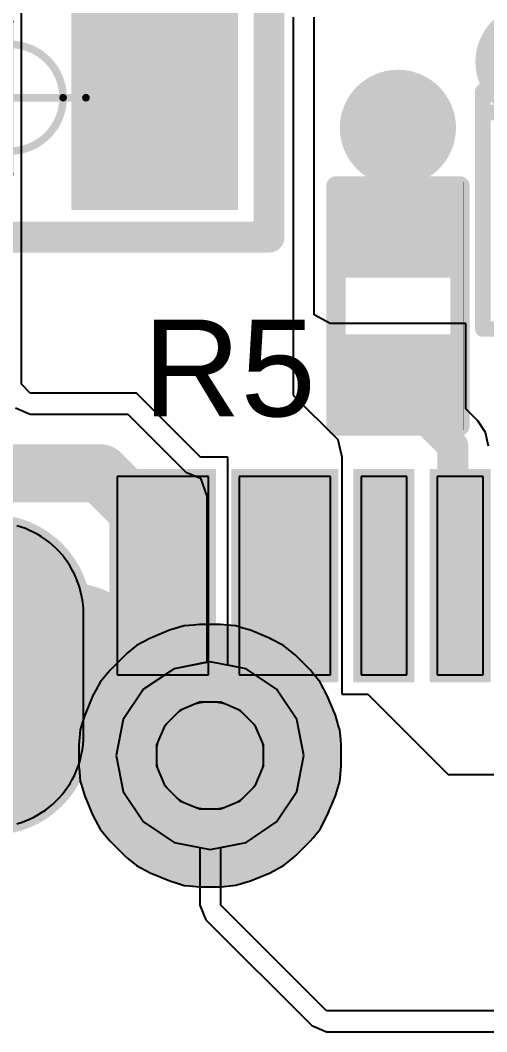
# Model space of a CAD drawing. Header units: inches. Extents: x -0.16 to 1.47, y -0.24 to 2.31.
# Drawn here: x 0.2635 to 0.3839, y 0.0636 to 0.3248 of the extents above; entities that cross this region are included whole.
import ezdxf

# ---------------------------------------------------------------- set-up
doc = ezdxf.new("R2010")
doc.units = ezdxf.units.IN
doc.header["$MEASUREMENT"] = 0
for name, color, linetype in [('Bottom Layer', 5, 'Continuous'), ('Bottom Solder', 6, 'Continuous'), ('GND', 76, 'Continuous'), ('Mechanical 1', 6, 'Continuous'), ('Mechanical 15', 56, 'Continuous'), ('Mechanical 6', 56, 'Continuous'), ('Multi-Layer', 9, 'Continuous'), ('Pad Holes', 156, 'Continuous'), ('POWER', 16, 'Continuous'), ('Top Layer', 1, 'Continuous'), ('Top Overlay', 2, 'Continuous'), ('Top Paste', 8, 'Continuous'), ('Top Solder', 216, 'Continuous'), ('Via Holes', 16, 'Continuous')]:
    doc.layers.add(name, color=color, linetype=linetype)
doc.styles.add('Arial', font='', dxfattribs={"height": 0.2})
doc.styles.get('Arial').set_extended_font_data('Arial')

# ---------------------------------------------------------------- blocks, each defined once
blk = doc.blocks.new('KH_TYPE_C_16P_7')
at = {"layer": 'Bottom Layer'}
h = blk.add_hatch(color=5, dxfattribs=at)
edge = h.paths.add_edge_path()
edge.add_arc((-0.17008, 0.05374), 0.02362, 180, 360)
edge.add_line((-0.14646, 0.05374), (-0.14646, 0.08524))
edge.add_arc((-0.17008, 0.08524), 0.02362, 0, 180)
edge.add_line((-0.1937, 0.08524), (-0.1937, 0.05374))
at = {"layer": 'Bottom Solder'}
h = blk.add_hatch(color=6, dxfattribs=at)
edge = h.paths.add_edge_path()
edge.add_arc((-0.17008, 0.05374), 0.02562, 180, 360)
edge.add_line((-0.14446, 0.05374), (-0.14446, 0.08524))
edge.add_arc((-0.17008, 0.08524), 0.02562, 0, 180)
edge.add_line((-0.1957, 0.08524), (-0.1957, 0.05374))
at = {"layer": 'Multi-Layer'}
h = blk.add_hatch(color=9, dxfattribs=at)
edge = h.paths.add_edge_path()
edge.add_arc((-0.17008, 0.05374), 0.02362, 180, 360)
edge.add_line((-0.14646, 0.05374), (-0.14646, 0.08524))
edge.add_arc((-0.17008, 0.08524), 0.02362, 0, 180)
edge.add_line((-0.1937, 0.08524), (-0.1937, 0.05374))
at = {"layer": 'Pad Holes'}
h = blk.add_hatch(color=7, dxfattribs=at)
edge = h.paths.add_edge_path()
edge.add_arc((-0.17008, 0.04981), 0.01378, 180, 360)
edge.add_line((-0.1563, 0.04981), (-0.1563, 0.08917))
edge.add_arc((-0.17008, 0.08917), 0.01378, 0, 180)
edge.add_line((-0.18386, 0.08917), (-0.18386, 0.04981))
at = {"layer": 'POWER'}
h = blk.add_hatch(color=16, dxfattribs=at)
edge = h.paths.add_edge_path()
edge.add_arc((-0.18977, 0.06949), 0.02378, 90, 270)
edge.add_line((-0.18977, 0.04571), (-0.1504, 0.04571))
edge.add_arc((-0.1504, 0.06949), 0.02378, 270, 450)
edge.add_line((-0.1504, 0.09327), (-0.18977, 0.09327))
at = {"layer": 'Top Layer'}
for points in [[(-0.1378, 0.12067), (-0.12599, 0.12067), (-0.12599, 0.06949), (-0.1378, 0.06949)], [(-0.12599, 0.12067), (-0.11418, 0.12067), (-0.11418, 0.06949), (-0.12599, 0.06949)], [(-0.1063, 0.12067), (-0.09449, 0.12067), (-0.09449, 0.06949), (-0.1063, 0.06949)], [(-0.09449, 0.12067), (-0.08268, 0.12067), (-0.08268, 0.06949), (-0.09449, 0.06949)], [(-0.07481, 0.12067), (-0.063, 0.12067), (-0.063, 0.06949), (-0.07481, 0.06949)], [(-0.05512, 0.12067), (-0.04331, 0.12067), (-0.04331, 0.06949), (-0.05512, 0.06949)]]:
    blk.add_hatch(color=1, dxfattribs=at).paths.add_polyline_path(points)
h = blk.add_hatch(color=1, dxfattribs=at)
edge = h.paths.add_edge_path()
edge.add_arc((-0.17008, 0.05374), 0.02362, 180, 360)
edge.add_line((-0.14646, 0.05374), (-0.14646, 0.08524))
edge.add_arc((-0.17008, 0.08524), 0.02362, 0, 180)
edge.add_line((-0.1937, 0.08524), (-0.1937, 0.05374))
at = {"layer": 'Top Solder'}
for points in [[(-0.13977, 0.12264), (-0.12402, 0.12264), (-0.12402, 0.06752), (-0.13977, 0.06752)], [(-0.12796, 0.12264), (-0.11221, 0.12264), (-0.11221, 0.06752), (-0.12796, 0.06752)], [(-0.10827, 0.12264), (-0.09252, 0.12264), (-0.09252, 0.06752), (-0.10827, 0.06752)], [(-0.09646, 0.12264), (-0.08071, 0.12264), (-0.08071, 0.06752), (-0.09646, 0.06752)], [(-0.07678, 0.12264), (-0.06103, 0.12264), (-0.06103, 0.06752), (-0.07678, 0.06752)], [(-0.05709, 0.12264), (-0.04134, 0.12264), (-0.04134, 0.06752), (-0.05709, 0.06752)]]:
    blk.add_hatch(color=216, dxfattribs=at).paths.add_polyline_path(points)
h = blk.add_hatch(color=216, dxfattribs=at)
edge = h.paths.add_edge_path()
edge.add_arc((-0.17008, 0.05374), 0.02562, 180, 360)
edge.add_line((-0.14446, 0.05374), (-0.14446, 0.08524))
edge.add_arc((-0.17008, 0.08524), 0.02562, 0, 180)
edge.add_line((-0.1957, 0.08524), (-0.1957, 0.05374))
at = {"layer": 'Mechanical 1'}
for points in [[(-0.1, 0.04862, 0.0002, 0.0002, 1), (-0.12756, 0.04862, 0.0002, 0.0002, 1)], [(-0.12761, 0.04862, 0.0001, 0.0001, 1), (-0.12751, 0.04862, 0.0001, 0.0001, 1)], [(-0.10005, 0.04862, 0.0001, 0.0001, 1), (-0.09995, 0.04862, 0.0001, 0.0001, 1)]]:
    blk.add_lwpolyline(points, format="xyseb", close=True, dxfattribs=at)
at = {"layer": 'Multi-Layer'}
for p, q in [((-0.12159, 0.0603), (-0.12547, 0.05642)), ((-0.11653, 0.0624), (-0.12159, 0.0603)), ((-0.11104, 0.0624), (-0.11653, 0.0624)), ((-0.10598, 0.0603), (-0.11104, 0.0624)), ((-0.1021, 0.05643), (-0.10598, 0.0603)), ((-0.12547, 0.05642), (-0.12757, 0.05136)), ((-0.1, 0.05136), (-0.1021, 0.05643)), ((-0.12757, 0.05136), (-0.12757, 0.04862)), ((-0.1, 0.04862), (-0.1, 0.05136)), ((-0.12757, 0.04862), (-0.12757, 0.04587)), ((-0.1, 0.04862), (-0.1, 0.04862)), ((-0.1, 0.04588), (-0.1, 0.04862)), ((-0.12757, 0.04587), (-0.12547, 0.04081)), ((-0.1021, 0.04081), (-0.1, 0.04588)), ((-0.12547, 0.04081), (-0.12159, 0.03693)), ((-0.10598, 0.03694), (-0.1021, 0.04081)), ((-0.12159, 0.03693), (-0.11652, 0.03484)), ((-0.11104, 0.03484), (-0.10598, 0.03694)), ((-0.11652, 0.03484), (-0.11104, 0.03484))]:
    blk.add_line(p, q, dxfattribs=at)
for points in [[(-0.1, 0.04862, 0.01, 0.01, 1), (-0.12756, 0.04862, 0.01, 0.01, 1)], [(-0.13006, 0.04862, 0.005, 0.005, 1), (-0.12506, 0.04862, 0.005, 0.005, 1)], [(-0.1025, 0.04862, 0.005, 0.005, 1), (-0.0975, 0.04862, 0.005, 0.005, 1)]]:
    blk.add_lwpolyline(points, format="xyseb", close=True, dxfattribs=at)
at = {"layer": 'Top Paste'}
for p, q in [((-0.1378, 0.12067), (-0.1378, 0.12067)), ((-0.1378, 0.12067), (-0.1378, 0.06949)), ((-0.12599, 0.12067), (-0.1378, 0.12067)), ((-0.11418, 0.12067), (-0.12599, 0.12067)), ((-0.12599, 0.12067), (-0.12599, 0.12067)), ((-0.11418, 0.06949), (-0.11418, 0.12067)), ((-0.09449, 0.12067), (-0.1063, 0.12067)), ((-0.1063, 0.12067), (-0.1063, 0.06949)), ((-0.08268, 0.12067), (-0.09449, 0.12067)), ((-0.09449, 0.12067), (-0.09449, 0.12067)), ((-0.08268, 0.06949), (-0.08268, 0.12067)), ((-0.063, 0.12067), (-0.07481, 0.12067)), ((-0.07481, 0.12067), (-0.07481, 0.06949)), ((-0.063, 0.06949), (-0.063, 0.12067)), ((-0.05512, 0.12067), (-0.05512, 0.12067)), ((-0.05512, 0.12067), (-0.05512, 0.06949)), ((-0.04331, 0.12067), (-0.05512, 0.12067)), ((-0.04331, 0.06949), (-0.04331, 0.12067)), ((-0.16256, 0.10763), (-0.16368, 0.10798)), ((-0.16145, 0.10723), (-0.16256, 0.10763)), ((-0.16037, 0.10677), (-0.16145, 0.10723)), ((-0.1593, 0.10626), (-0.16037, 0.10677)), ((-0.15827, 0.10569), (-0.1593, 0.10626)), ((-0.15727, 0.10508), (-0.15827, 0.10569)), ((-0.15629, 0.10442), (-0.15727, 0.10508)), ((-0.15535, 0.10371), (-0.15629, 0.10442)), ((-0.15445, 0.10295), (-0.15535, 0.10371)), ((-0.15359, 0.10215), (-0.15445, 0.10295)), ((-0.15277, 0.10131), (-0.15359, 0.10215)), ((-0.15199, 0.10042), (-0.15277, 0.10131)), ((-0.15125, 0.0995), (-0.15199, 0.10042)), ((-0.15056, 0.09854), (-0.15125, 0.0995)), ((-0.14993, 0.09756), (-0.15056, 0.09854)), ((-0.14934, 0.09653), (-0.14993, 0.09756)), ((-0.1488, 0.09549), (-0.14934, 0.09653)), ((-0.14831, 0.09441), (-0.1488, 0.09549)), ((-0.14788, 0.09332), (-0.14831, 0.09441)), ((-0.14751, 0.0922), (-0.14788, 0.09332)), ((-0.14719, 0.09107), (-0.14751, 0.0922)), ((-0.14693, 0.08992), (-0.14719, 0.09107)), ((-0.14672, 0.08876), (-0.14693, 0.08992)), ((-0.14658, 0.08759), (-0.14672, 0.08876)), ((-0.14649, 0.08642), (-0.14658, 0.08759)), ((-0.14646, 0.08524), (-0.14649, 0.08642)), ((-0.14646, 0.05374), (-0.14646, 0.08524)), ((-0.1378, 0.06949), (-0.12599, 0.06949)), ((-0.12599, 0.06949), (-0.12599, 0.06949)), ((-0.12599, 0.06949), (-0.11418, 0.06949)), ((-0.1063, 0.06949), (-0.09449, 0.06949)), ((-0.09449, 0.06949), (-0.09449, 0.06949)), ((-0.09449, 0.06949), (-0.08268, 0.06949)), ((-0.08268, 0.06949), (-0.08268, 0.06949)), ((-0.07481, 0.06949), (-0.063, 0.06949)), ((-0.063, 0.06949), (-0.063, 0.06949)), ((-0.05512, 0.06949), (-0.04331, 0.06949)), ((-0.14658, 0.05139), (-0.14649, 0.05257)), ((-0.14649, 0.05257), (-0.14646, 0.05374)), ((-0.14693, 0.04906), (-0.14672, 0.05022)), ((-0.14672, 0.05022), (-0.14658, 0.05139)), ((-0.14751, 0.04678), (-0.14719, 0.04791)), ((-0.14719, 0.04791), (-0.14693, 0.04906)), ((-0.1488, 0.04349), (-0.14831, 0.04457)), ((-0.14831, 0.04457), (-0.14788, 0.04566)), ((-0.14788, 0.04566), (-0.14751, 0.04678)), ((-0.14993, 0.04142), (-0.14934, 0.04244)), ((-0.14934, 0.04244), (-0.1488, 0.04349)), ((-0.15199, 0.03856), (-0.15125, 0.03948)), ((-0.15125, 0.03948), (-0.15056, 0.04043)), ((-0.15056, 0.04043), (-0.14993, 0.04142)), ((-0.15445, 0.03603), (-0.15359, 0.03683)), ((-0.15359, 0.03683), (-0.15277, 0.03768)), ((-0.15277, 0.03768), (-0.15199, 0.03856)), ((-0.15727, 0.0339), (-0.15629, 0.03456)), ((-0.15629, 0.03456), (-0.15535, 0.03527)), ((-0.15535, 0.03527), (-0.15445, 0.03603)), ((-0.16368, 0.031), (-0.16256, 0.03135)), ((-0.16256, 0.03135), (-0.16145, 0.03175)), ((-0.16145, 0.03175), (-0.16037, 0.03221)), ((-0.16037, 0.03221), (-0.1593, 0.03272)), ((-0.1593, 0.03272), (-0.15827, 0.03329)), ((-0.15827, 0.03329), (-0.15727, 0.0339))]:
    blk.add_line(p, q, dxfattribs=at)
blk = doc.blocks.new('R___0402_9')
at = {"layer": 'Top Layer'}
for points in [[(-0.0275, -0.0125), (-0.0275, 0.0125), (-0.0095, 0.0125), (-0.0095, -0.0125)], [(0.0095, -0.0125), (0.0095, 0.0125), (0.0275, 0.0125), (0.0275, -0.0125)]]:
    blk.add_hatch(color=1, dxfattribs=at).paths.add_polyline_path(points)
at = {"layer": 'Top Paste'}
for points in [[(-0.0275, -0.0125), (-0.0275, 0.0125), (-0.0095, 0.0125), (-0.0095, -0.0125)], [(0.0095, -0.0125), (0.0095, 0.0125), (0.0275, 0.0125), (0.0275, -0.0125)]]:
    blk.add_hatch(color=8, dxfattribs=at).paths.add_polyline_path(points)
at = {"layer": 'Top Solder'}
for points in [[(-0.02967, -0.01467), (-0.02967, 0.01467), (-0.00733, 0.01467), (-0.00733, -0.01467)], [(0.00733, -0.01467), (0.00733, 0.01467), (0.02967, 0.01467), (0.02967, -0.01467)]]:
    blk.add_hatch(color=216, dxfattribs=at).paths.add_polyline_path(points)
at = {"layer": 'Top Overlay'}
for points in [[(-0.031, 0.016, 0.005, 0.005, 0), (0.031, 0.016, 0.005, 0.005, 0)], [(-0.031, 0.016, 0.005, 0.005, 0), (-0.031, -0.016, 0.005, 0.005, 0)], [(0.031, 0.016, 0.005, 0.005, 0), (0.031, -0.016, 0.005, 0.005, 0)], [(-0.031, -0.016, 0.005, 0.005, 0), (0.031, -0.016, 0.005, 0.005, 0)], [(-0.032, -0.017, 0.000127, 0.000127, 0), (0.032, -0.017, 0.000127, 0.000127, 0)]]:
    blk.add_lwpolyline(points, format="xyseb", dxfattribs=at)
for points in [[(-0.03225, 0.016, 0.0025, 0.0025, 1), (-0.02975, 0.016, 0.0025, 0.0025, 1)], [(-0.03225, 0.016, 0.0025, 0.0025, 1), (-0.02975, 0.016, 0.0025, 0.0025, 1)], [(0.02975, 0.016, 0.0025, 0.0025, 1), (0.03225, 0.016, 0.0025, 0.0025, 1)], [(0.02975, 0.016, 0.0025, 0.0025, 1), (0.03225, 0.016, 0.0025, 0.0025, 1)], [(-0.03225, -0.016, 0.0025, 0.0025, 1), (-0.02975, -0.016, 0.0025, 0.0025, 1)], [(-0.03225, -0.016, 0.0025, 0.0025, 1), (-0.02975, -0.016, 0.0025, 0.0025, 1)], [(0.02975, -0.016, 0.0025, 0.0025, 1), (0.03225, -0.016, 0.0025, 0.0025, 1)], [(0.02975, -0.016, 0.0025, 0.0025, 1), (0.03225, -0.016, 0.0025, 0.0025, 1)], [(-0.03203, -0.017, 0.0000635, 0.0000635, 1), (-0.03197, -0.017, 0.0000635, 0.0000635, 1)], [(0.03197, -0.017, 0.0000635, 0.0000635, 1), (0.03203, -0.017, 0.0000635, 0.0000635, 1)]]:
    blk.add_lwpolyline(points, format="xyseb", close=True, dxfattribs=at)
blk = doc.blocks.new('R_0805_L_60')
at = {"layer": 'Top Layer'}
for points in [[(-0.0549, -0.025), (-0.0549, 0.025), (-0.0199, 0.025), (-0.0199, -0.025)], [(0.0199, -0.025), (0.0199, 0.025), (0.0549, 0.025), (0.0549, -0.025)]]:
    blk.add_hatch(color=1, dxfattribs=at).paths.add_polyline_path(points)
at = {"layer": 'Top Paste'}
for points in [[(-0.0549, -0.025), (-0.0549, 0.025), (-0.0199, 0.025), (-0.0199, -0.025)], [(0.0199, -0.025), (0.0199, 0.025), (0.0549, 0.025), (0.0549, -0.025)]]:
    blk.add_hatch(color=8, dxfattribs=at).paths.add_polyline_path(points)
at = {"layer": 'Top Solder'}
for points in [[(-0.0589, -0.029), (-0.0589, 0.029), (-0.0159, 0.029), (-0.0159, -0.029)], [(0.0159, -0.029), (0.0159, 0.029), (0.0589, 0.029), (0.0589, -0.029)]]:
    blk.add_hatch(color=216, dxfattribs=at).paths.add_polyline_path(points)
at = {"layer": 'Mechanical 15'}
for points in [[(0, -0.01969, 0.00197, 0.00197, 0), (0, 0.01969, 0.00197, 0.00197, 0)], [(-0.01969, 0, 0.00197, 0.00197, 0), (0.01969, 0, 0.00197, 0.00197, 0)]]:
    blk.add_lwpolyline(points, format="xyseb", dxfattribs=at)
for points in [[(-0.00049, 0.01969, 0.000984, 0.000984, 1), (0.00049, 0.01969, 0.000984, 0.000984, 1)], [(0.01378, 0, 0.00197, 0.00197, 1), (-0.01378, 0, 0.00197, 0.00197, 1)], [(-0.02018, 0, 0.000984, 0.000984, 1), (-0.01919, 0, 0.000984, 0.000984, 1)], [(-0.01427, 0, 0.000984, 0.000984, 1), (-0.01329, 0, 0.000984, 0.000984, 1)], [(0.01329, 0, 0.000984, 0.000984, 1), (0.01427, 0, 0.000984, 0.000984, 1)], [(0.01919, 0, 0.000984, 0.000984, 1), (0.02018, 0, 0.000984, 0.000984, 1)], [(-0.00049, -0.01969, 0.000984, 0.000984, 1), (0.00049, -0.01969, 0.000984, 0.000984, 1)]]:
    blk.add_lwpolyline(points, format="xyseb", close=True, dxfattribs=at)
at = {"layer": 'Top Overlay'}
for points in [[(-0.06693, 0.036, 0.008, 0.008, 0), (0.06693, 0.036, 0.008, 0.008, 0)], [(-0.06693, -0.036, 0.008, 0.008, 0), (-0.06693, 0.036, 0.008, 0.008, 0)], [(0.06693, -0.036, 0.008, 0.008, 0), (0.06693, 0.036, 0.008, 0.008, 0)], [(-0.06693, -0.036, 0.008, 0.008, 0), (0.06693, -0.036, 0.008, 0.008, 0)]]:
    blk.add_lwpolyline(points, format="xyseb", dxfattribs=at)
for points in [[(-0.06893, 0.036, 0.004, 0.004, 1), (-0.06493, 0.036, 0.004, 0.004, 1)], [(-0.06893, 0.036, 0.004, 0.004, 1), (-0.06493, 0.036, 0.004, 0.004, 1)], [(0.06493, 0.036, 0.004, 0.004, 1), (0.06893, 0.036, 0.004, 0.004, 1)], [(0.06493, 0.036, 0.004, 0.004, 1), (0.06893, 0.036, 0.004, 0.004, 1)], [(-0.06893, -0.036, 0.004, 0.004, 1), (-0.06493, -0.036, 0.004, 0.004, 1)], [(-0.06893, -0.036, 0.004, 0.004, 1), (-0.06493, -0.036, 0.004, 0.004, 1)], [(0.06493, -0.036, 0.004, 0.004, 1), (0.06893, -0.036, 0.004, 0.004, 1)], [(0.06493, -0.036, 0.004, 0.004, 1), (0.06893, -0.036, 0.004, 0.004, 1)]]:
    blk.add_lwpolyline(points, format="xyseb", close=True, dxfattribs=at)
blk = doc.blocks.new('X1_DFN1006_2_L1_0_W0_6_RD_61')
at = {"layer": 'Top Layer'}
for points in [[(-0.02165, 0.01378), (-0.00591, 0.01378), (-0.00591, -0.01378), (-0.02165, -0.01378)], [(0.00591, 0.01378), (0.02165, 0.01378), (0.02165, -0.01378), (0.00591, -0.01378)]]:
    blk.add_hatch(color=1, dxfattribs=at).paths.add_polyline_path(points)
at = {"layer": 'Top Paste'}
for points in [[(-0.02165, 0.01378), (-0.00591, 0.01378), (-0.00591, -0.01378), (-0.02165, -0.01378)], [(0.00591, 0.01378), (0.02165, 0.01378), (0.02165, -0.01378), (0.00591, -0.01378)]]:
    blk.add_hatch(color=8, dxfattribs=at).paths.add_polyline_path(points)
at = {"layer": 'Top Solder'}
for points in [[(-0.02365, 0.01578), (-0.00391, 0.01578), (-0.00391, -0.01578), (-0.02365, -0.01578)], [(0.00391, 0.01578), (0.02365, 0.01578), (0.02365, -0.01578), (0.00391, -0.01578)]]:
    blk.add_hatch(color=216, dxfattribs=at).paths.add_polyline_path(points)
at = {"layer": 'Mechanical 15'}
for p, q in [((-0.01772, -0.00984), (-0.01772, 0.00984)), ((-0.01772, 0.00984), (-0.00788, 0.00984)), ((-0.00788, 0.00984), (-0.00788, -0.00984)), ((0.00787, 0.00984), (0.00787, 0.00984)), ((0.00787, 0.00984), (0.01772, 0.00984)), ((0.00787, -0.00984), (0.00787, 0.00984)), ((0.01772, 0.00984), (0.01772, -0.00984)), ((-0.02066, -0.00945), (-0.02204, -0.01083)), ((-0.0187, -0.00945), (-0.02066, -0.00945)), ((-0.01732, -0.01083), (-0.0187, -0.00945)), ((-0.00788, -0.00984), (-0.01772, -0.00984)), ((-0.00788, -0.00984), (-0.00788, -0.00984)), ((0.01772, -0.00984), (0.00787, -0.00984)), ((-0.02204, -0.01083), (-0.02204, -0.01181)), ((-0.02204, -0.01181), (-0.02204, -0.01279)), ((-0.02204, -0.01279), (-0.02066, -0.01417)), ((-0.0187, -0.01417), (-0.01732, -0.01279)), ((-0.01732, -0.01181), (-0.01732, -0.01083)), ((-0.01732, -0.01181), (-0.01732, -0.01181)), ((-0.01732, -0.01279), (-0.01732, -0.01181)), ((-0.02066, -0.01417), (-0.0187, -0.01417))]:
    blk.add_line(p, q, dxfattribs=at)
for points in [[(0.01969, 0.01181, 0.002, 0.002, 0), (-0.01969, 0.01181, 0.002, 0.002, 0)], [(-0.01969, -0.01181, 0.002, 0.002, 0), (-0.01969, 0.01181, 0.002, 0.002, 0)], [(0.01969, -0.01181, 0.002, 0.002, 0), (0.01969, 0.01181, 0.002, 0.002, 0)], [(0.01969, -0.01181, 0.002, 0.002, 0), (-0.01969, -0.01181, 0.002, 0.002, 0)]]:
    blk.add_lwpolyline(points, format="xyseb", dxfattribs=at)
for points in [[(-0.02019, 0.01181, 0.001, 0.001, 1), (-0.01919, 0.01181, 0.001, 0.001, 1)], [(-0.02019, 0.01181, 0.001, 0.001, 1), (-0.01919, 0.01181, 0.001, 0.001, 1)], [(0.01919, 0.01181, 0.001, 0.001, 1), (0.02019, 0.01181, 0.001, 0.001, 1)], [(0.01919, 0.01181, 0.001, 0.001, 1), (0.02019, 0.01181, 0.001, 0.001, 1)], [(-0.02019, -0.01181, 0.001, 0.001, 1), (-0.01919, -0.01181, 0.001, 0.001, 1)], [(-0.02019, -0.01181, 0.001, 0.001, 1), (-0.01919, -0.01181, 0.001, 0.001, 1)], [(0.01919, -0.01181, 0.001, 0.001, 1), (0.02019, -0.01181, 0.001, 0.001, 1)], [(0.01919, -0.01181, 0.001, 0.001, 1), (0.02019, -0.01181, 0.001, 0.001, 1)]]:
    blk.add_lwpolyline(points, format="xyseb", close=True, dxfattribs=at)
at = {"layer": 'Mechanical 6'}
for p, q in [((0.02362, -0.00787), (0.02362, 0.00787)), ((0.02362, 0.00787), (0.02756, 0.00787)), ((0.02756, 0.00787), (0.02756, -0.00787)), ((-0.03233, 0.00194), (-0.03233, 0.00194)), ((-0.03233, 0.00194), (-0.01658, 0.00194)), ((-0.03233, -0.002), (-0.03233, 0.00194)), ((-0.03233, 0.00194), (-0.03233, 0.00194)), ((-0.01658, 0.00194), (-0.01658, -0.002)), ((0.01792, 0.00244), (0.01792, 0.00244)), ((0.01792, 0.00244), (0.03367, 0.00244)), ((0.01792, -0.0015), (0.01792, 0.00244)), ((0.01792, 0.00244), (0.01792, 0.00244)), ((0.03367, 0.00244), (0.03367, -0.0015)), ((-0.01658, -0.002), (-0.03233, -0.002)), ((0.03367, -0.0015), (0.01792, -0.0015)), ((0.02362, -0.00787), (0.02362, -0.00787)), ((0.02756, -0.00787), (0.02362, -0.00787)), ((0.02362, -0.00787), (0.02362, -0.00787))]:
    blk.add_line(p, q, dxfattribs=at)
at = {"layer": 'Top Overlay'}
for points in [[(-0.03347, -0.02008, 0.004, 0.004, 0), (-0.03347, 0.02008, 0.004, 0.004, 0)], [(0.02795, 0.02008, 0.004, 0.004, 0), (-0.03347, 0.02008, 0.004, 0.004, 0)], [(-0.02795, -0.02008, 0.004, 0.004, 0), (-0.02795, 0.02008, 0.004, 0.004, 0)], [(0.02795, -0.02008, 0.004, 0.004, 0), (0.02795, 0.02008, 0.004, 0.004, 0)], [(0.02795, -0.02008, 0.004, 0.004, 0), (-0.03347, -0.02008, 0.004, 0.004, 0)]]:
    blk.add_lwpolyline(points, format="xyseb", dxfattribs=at)
for points in [[(-0.03447, 0.02008, 0.002, 0.002, 1), (-0.03247, 0.02008, 0.002, 0.002, 1)], [(-0.03447, 0.02008, 0.002, 0.002, 1), (-0.03247, 0.02008, 0.002, 0.002, 1)], [(-0.02895, 0.02008, 0.002, 0.002, 1), (-0.02695, 0.02008, 0.002, 0.002, 1)], [(0.02695, 0.02008, 0.002, 0.002, 1), (0.02895, 0.02008, 0.002, 0.002, 1)], [(0.02695, 0.02008, 0.002, 0.002, 1), (0.02895, 0.02008, 0.002, 0.002, 1)], [(-0.03447, -0.02008, 0.002, 0.002, 1), (-0.03247, -0.02008, 0.002, 0.002, 1)], [(-0.03447, -0.02008, 0.002, 0.002, 1), (-0.03247, -0.02008, 0.002, 0.002, 1)], [(-0.02895, -0.02008, 0.002, 0.002, 1), (-0.02695, -0.02008, 0.002, 0.002, 1)], [(0.02695, -0.02008, 0.002, 0.002, 1), (0.02895, -0.02008, 0.002, 0.002, 1)], [(0.02695, -0.02008, 0.002, 0.002, 1), (0.02895, -0.02008, 0.002, 0.002, 1)]]:
    blk.add_lwpolyline(points, format="xyseb", close=True, dxfattribs=at)

msp = doc.modelspace()

# ---------------------------------------------------------------- hatches: boundary and pattern name
at = {"layer": 'Bottom Layer'}
h = msp.add_hatch(color=5, dxfattribs=at)
edge = h.paths.add_edge_path()
edge.add_arc((0.361, 0.297), 0.01, 0, 360)
at = {"layer": 'Bottom Solder'}
h = msp.add_hatch(color=6, dxfattribs=at)
edge = h.paths.add_edge_path()
edge.add_arc((0.396, 0.314), 0.014, 0, 360)
h = msp.add_hatch(color=6, dxfattribs=at)
edge = h.paths.add_edge_path()
edge.add_arc((0.361, 0.297), 0.014, 0, 360)
at = {"layer": 'POWER'}
h = msp.add_hatch(color=16, dxfattribs=at)
edge = h.paths.add_edge_path()
edge.add_arc((0.396, 0.314), 0.015, 0, 360)
h = msp.add_hatch(color=16, dxfattribs=at)
edge = h.paths.add_edge_path()
edge.add_arc((0.361, 0.297), 0.015, 0, 360)
at = {"layer": 'Top Layer'}
h = msp.add_hatch(color=1, dxfattribs=at)
edge = h.paths.add_edge_path()
edge.add_arc((0.361, 0.297), 0.01, 0, 360)
msp.add_hatch(color=1, dxfattribs=at).paths.add_polyline_path([(0.29211, 0.15923), (0.30721, 0.15923), (0.30721, 0.20189), (0.29211, 0.20189)])
at = {"layer": 'Top Solder'}
h = msp.add_hatch(color=216, dxfattribs=at)
edge = h.paths.add_edge_path()
edge.add_arc((0.396, 0.314), 0.014, 0, 360)
h = msp.add_hatch(color=216, dxfattribs=at)
edge = h.paths.add_edge_path()
edge.add_arc((0.361, 0.297), 0.014, 0, 360)
at = {"layer": 'Via Holes'}
h = msp.add_hatch(color=7, dxfattribs=at)
edge = h.paths.add_edge_path()
edge.add_arc((0.361, 0.297), 0.005, 0, 360)

# ---------------------------------------------------------------- linework, layer by layer
at = {"layer": 'Bottom Layer'}
for p, q in [((0.30323, 0.1573), (0.29536, 0.15204)), ((0.31251, 0.15915), (0.30323, 0.1573)), ((0.32179, 0.1573), (0.31251, 0.15915)), ((0.32965, 0.15204), (0.32179, 0.1573)), ((0.29536, 0.15204), (0.29011, 0.14418)), ((0.33491, 0.14418), (0.32965, 0.15204)), ((0.29011, 0.14418), (0.28826, 0.1349)), ((0.33675, 0.1349), (0.33491, 0.14418)), ((0.28826, 0.1349), (0.29011, 0.12562)), ((0.33491, 0.12562), (0.33675, 0.1349)), ((0.29011, 0.12562), (0.29536, 0.11776)), ((0.32965, 0.11776), (0.33491, 0.12562)), ((0.29536, 0.11776), (0.30323, 0.1125)), ((0.32179, 0.1125), (0.32965, 0.11776)), ((0.30323, 0.1125), (0.31251, 0.11065)), ((0.31251, 0.11065), (0.32179, 0.1125))]:
    msp.add_line(p, q, dxfattribs=at)
at = {"layer": 'GND'}
for p, q in [((0.30207, 0.16725), (0.297, 0.16515)), ((0.30584, 0.16839), (0.30207, 0.16725)), ((0.30821, 0.16862), (0.30584, 0.16839)), ((0.30584, 0.16839), (0.30584, 0.16839)), ((0.30584, 0.16839), (0.30584, 0.16839)), ((0.30976, 0.16878), (0.30821, 0.16862)), ((0.31524, 0.16878), (0.30976, 0.16878)), ((0.30976, 0.16878), (0.30976, 0.16878)), ((0.30976, 0.16878), (0.30976, 0.16878)), ((0.31794, 0.16851), (0.31524, 0.16878)), ((0.31524, 0.16878), (0.31524, 0.16878)), ((0.31524, 0.16878), (0.31524, 0.16878)), ((0.31524, 0.16878), (0.31524, 0.16878)), ((0.31916, 0.16839), (0.31794, 0.16851)), ((0.321, 0.16783), (0.31916, 0.16839)), ((0.31916, 0.16839), (0.31916, 0.16839)), ((0.31916, 0.16839), (0.31916, 0.16839)), ((0.32293, 0.16725), (0.321, 0.16783)), ((0.328, 0.16515), (0.32293, 0.16725)), ((0.297, 0.16515), (0.29353, 0.16329)), ((0.32848, 0.1649), (0.328, 0.16515)), ((0.328, 0.16515), (0.328, 0.16515)), ((0.328, 0.16515), (0.328, 0.16515)), ((0.33147, 0.16329), (0.32848, 0.1649)), ((0.29353, 0.16329), (0.29115, 0.16133)), ((0.33452, 0.1608), (0.33147, 0.16329)), ((0.33147, 0.16329), (0.33147, 0.16329)), ((0.33147, 0.16329), (0.33147, 0.16329)), ((0.29048, 0.16079), (0.28661, 0.15691)), ((0.29115, 0.16133), (0.29048, 0.16079)), ((0.29048, 0.16079), (0.29048, 0.16079)), ((0.29048, 0.16079), (0.29048, 0.16079)), ((0.29048, 0.16079), (0.29048, 0.16079)), ((0.3384, 0.15692), (0.33452, 0.1608)), ((0.28661, 0.15691), (0.28411, 0.15387)), ((0.33894, 0.15626), (0.3384, 0.15692)), ((0.3384, 0.15692), (0.3384, 0.15692)), ((0.3384, 0.15692), (0.3384, 0.15692)), ((0.3384, 0.15692), (0.3384, 0.15692)), ((0.3409, 0.15387), (0.33894, 0.15626)), ((0.28411, 0.15387), (0.28251, 0.15087)), ((0.28411, 0.15387), (0.28411, 0.15387)), ((0.28411, 0.15387), (0.28411, 0.15387)), ((0.34275, 0.1504), (0.3409, 0.15387)), ((0.28225, 0.15039), (0.28016, 0.14533)), ((0.28251, 0.15087), (0.28225, 0.15039)), ((0.28225, 0.15039), (0.28225, 0.15039)), ((0.28225, 0.15039), (0.28225, 0.15039)), ((0.34485, 0.14533), (0.34275, 0.1504)), ((0.28016, 0.14533), (0.27953, 0.14327)), ((0.34579, 0.14224), (0.34485, 0.14533)), ((0.34485, 0.14533), (0.34485, 0.14533)), ((0.34485, 0.14533), (0.34485, 0.14533)), ((0.27901, 0.14156), (0.27863, 0.13763)), ((0.27953, 0.14327), (0.27901, 0.14156)), ((0.346, 0.14156), (0.34579, 0.14224)), ((0.34624, 0.13912), (0.346, 0.14156)), ((0.346, 0.14156), (0.346, 0.14156)), ((0.346, 0.14156), (0.346, 0.14156)), ((0.34638, 0.13764), (0.34624, 0.13912)), ((0.27863, 0.13763), (0.27863, 0.13763)), ((0.27863, 0.13763), (0.27863, 0.13763)), ((0.27863, 0.13763), (0.27863, 0.13763)), ((0.27863, 0.13763), (0.27863, 0.13489)), ((0.34639, 0.1349), (0.34638, 0.13764)), ((0.34638, 0.13764), (0.34638, 0.13764)), ((0.34638, 0.13764), (0.34638, 0.13764)), ((0.27863, 0.13489), (0.27863, 0.13489)), ((0.27863, 0.13489), (0.27863, 0.13215)), ((0.34639, 0.13216), (0.34639, 0.1349)), ((0.34639, 0.1349), (0.34639, 0.1349)), ((0.27863, 0.13215), (0.27863, 0.13215)), ((0.27863, 0.13215), (0.27863, 0.13215)), ((0.27863, 0.13215), (0.27877, 0.13068)), ((0.27877, 0.13068), (0.27901, 0.12823)), ((0.346, 0.12824), (0.34639, 0.13216)), ((0.34639, 0.13216), (0.34639, 0.13216)), ((0.34639, 0.13216), (0.34639, 0.13216)), ((0.34639, 0.13216), (0.34639, 0.13216)), ((0.27901, 0.12823), (0.27901, 0.12823)), ((0.27901, 0.12823), (0.27901, 0.12823)), ((0.27901, 0.12823), (0.27922, 0.12756)), ((0.34548, 0.12653), (0.346, 0.12824)), ((0.27922, 0.12756), (0.28016, 0.12446)), ((0.34486, 0.12447), (0.34548, 0.12653)), ((0.28016, 0.12446), (0.28016, 0.12446)), ((0.28016, 0.12446), (0.28016, 0.12446)), ((0.28016, 0.12446), (0.28226, 0.1194)), ((0.34276, 0.1194), (0.34486, 0.12447)), ((0.28226, 0.1194), (0.28412, 0.11592)), ((0.3409, 0.11593), (0.34276, 0.1194)), ((0.34276, 0.1194), (0.34276, 0.1194)), ((0.34276, 0.1194), (0.34276, 0.1194)), ((0.28412, 0.11592), (0.285, 0.11485)), ((0.33908, 0.1137), (0.3409, 0.11593)), ((0.285, 0.11485), (0.28661, 0.11288)), ((0.28661, 0.11288), (0.29049, 0.109)), ((0.33453, 0.10901), (0.3384, 0.11288)), ((0.3384, 0.11288), (0.33908, 0.1137)), ((0.3384, 0.11288), (0.3384, 0.11288)), ((0.3384, 0.11288), (0.3384, 0.11288)), ((0.29049, 0.109), (0.29049, 0.109)), ((0.29049, 0.109), (0.29049, 0.109)), ((0.29049, 0.109), (0.29131, 0.10833)), ((0.29131, 0.10833), (0.29354, 0.1065)), ((0.33148, 0.10651), (0.33256, 0.10739)), ((0.33256, 0.10739), (0.33453, 0.10901)), ((0.29354, 0.1065), (0.29701, 0.10464)), ((0.29701, 0.10464), (0.29701, 0.10464)), ((0.29701, 0.10464), (0.29701, 0.10464)), ((0.29701, 0.10464), (0.30208, 0.10255)), ((0.32294, 0.10255), (0.32801, 0.10465)), ((0.32801, 0.10465), (0.33148, 0.10651)), ((0.30208, 0.10255), (0.30401, 0.10196)), ((0.30401, 0.10196), (0.30585, 0.1014)), ((0.31917, 0.10141), (0.32294, 0.10255)), ((0.30585, 0.1014), (0.30585, 0.1014)), ((0.30585, 0.1014), (0.30585, 0.1014)), ((0.30585, 0.1014), (0.3072, 0.10127)), ((0.3072, 0.10127), (0.30977, 0.10102)), ((0.30977, 0.10102), (0.30977, 0.10102)), ((0.30977, 0.10102), (0.30977, 0.10102)), ((0.30977, 0.10102), (0.30977, 0.10102)), ((0.30977, 0.10102), (0.31525, 0.10102)), ((0.31525, 0.10102), (0.3168, 0.10117)), ((0.31525, 0.10102), (0.31525, 0.10102)), ((0.31525, 0.10102), (0.31525, 0.10102)), ((0.3168, 0.10117), (0.31917, 0.10141)), ((0.31917, 0.10141), (0.31917, 0.10141)), ((0.31917, 0.10141), (0.31917, 0.10141))]:
    msp.add_line(p, q, dxfattribs=at)
for points in [[(0.3047, 0.14658, 0.04, 0.04, 0), (0.30976, 0.14868, 0.04, 0.04, 0)], [(0.30976, 0.14868, 0.04, 0.04, 0), (0.31525, 0.14868, 0.04, 0.04, 0)], [(0.31525, 0.14868, 0.04, 0.04, 0), (0.32031, 0.14658, 0.04, 0.04, 0)], [(0.30082, 0.1427, 0.04, 0.04, 0), (0.3047, 0.14658, 0.04, 0.04, 0)], [(0.32031, 0.14658, 0.04, 0.04, 0), (0.32419, 0.14271, 0.04, 0.04, 0)], [(0.29872, 0.13764, 0.04, 0.04, 0), (0.30082, 0.1427, 0.04, 0.04, 0)], [(0.32419, 0.14271, 0.04, 0.04, 0), (0.32629, 0.13764, 0.04, 0.04, 0)], [(0.29872, 0.13764, 0.04, 0.04, 0), (0.29872, 0.1349, 0.04, 0.04, 0)], [(0.32629, 0.13764, 0.04, 0.04, 0), (0.32629, 0.1349, 0.04, 0.04, 0)], [(0.29872, 0.1349, 0.04, 0.04, 0), (0.29872, 0.13215, 0.04, 0.04, 0)], [(0.32629, 0.1349, 0.04, 0.04, 0), (0.32629, 0.13216, 0.04, 0.04, 0)], [(0.29872, 0.13215, 0.04, 0.04, 0), (0.30082, 0.12709, 0.04, 0.04, 0)], [(0.32419, 0.12709, 0.04, 0.04, 0), (0.32629, 0.13216, 0.04, 0.04, 0)], [(0.30082, 0.12709, 0.04, 0.04, 0), (0.3047, 0.12321, 0.04, 0.04, 0)], [(0.32031, 0.12322, 0.04, 0.04, 0), (0.32419, 0.12709, 0.04, 0.04, 0)], [(0.3047, 0.12321, 0.04, 0.04, 0), (0.30977, 0.12112, 0.04, 0.04, 0)], [(0.30977, 0.12112, 0.04, 0.04, 0), (0.31525, 0.12112, 0.04, 0.04, 0)], [(0.31525, 0.12112, 0.04, 0.04, 0), (0.32031, 0.12322, 0.04, 0.04, 0)]]:
    msp.add_lwpolyline(points, format="xyseb", dxfattribs=at)
for points in [[(0.29976, 0.14868, 0.02, 0.02, 1), (0.31976, 0.14868, 0.02, 0.02, 1)], [(0.29976, 0.14868, 0.02, 0.02, 1), (0.31976, 0.14868, 0.02, 0.02, 1)], [(0.30525, 0.14868, 0.02, 0.02, 1), (0.32525, 0.14868, 0.02, 0.02, 1)], [(0.30525, 0.14868, 0.02, 0.02, 1), (0.32525, 0.14868, 0.02, 0.02, 1)], [(0.2947, 0.14658, 0.02, 0.02, 1), (0.3147, 0.14658, 0.02, 0.02, 1)], [(0.2947, 0.14658, 0.02, 0.02, 1), (0.3147, 0.14658, 0.02, 0.02, 1)], [(0.31031, 0.14658, 0.02, 0.02, 1), (0.33031, 0.14658, 0.02, 0.02, 1)], [(0.31031, 0.14658, 0.02, 0.02, 1), (0.33031, 0.14658, 0.02, 0.02, 1)], [(0.29082, 0.1427, 0.02, 0.02, 1), (0.31082, 0.1427, 0.02, 0.02, 1)], [(0.29082, 0.1427, 0.02, 0.02, 1), (0.31082, 0.1427, 0.02, 0.02, 1)], [(0.31419, 0.14271, 0.02, 0.02, 1), (0.33419, 0.14271, 0.02, 0.02, 1)], [(0.31419, 0.14271, 0.02, 0.02, 1), (0.33419, 0.14271, 0.02, 0.02, 1)], [(0.28872, 0.13764, 0.02, 0.02, 1), (0.30872, 0.13764, 0.02, 0.02, 1)], [(0.28872, 0.13764, 0.02, 0.02, 1), (0.30872, 0.13764, 0.02, 0.02, 1)], [(0.31629, 0.13764, 0.02, 0.02, 1), (0.33629, 0.13764, 0.02, 0.02, 1)], [(0.31629, 0.13764, 0.02, 0.02, 1), (0.33629, 0.13764, 0.02, 0.02, 1)], [(0.28872, 0.1349, 0.02, 0.02, 1), (0.30872, 0.1349, 0.02, 0.02, 1)], [(0.28872, 0.1349, 0.02, 0.02, 1), (0.30872, 0.1349, 0.02, 0.02, 1)], [(0.31629, 0.1349, 0.02, 0.02, 1), (0.33629, 0.1349, 0.02, 0.02, 1)], [(0.31629, 0.1349, 0.02, 0.02, 1), (0.33629, 0.1349, 0.02, 0.02, 1)], [(0.28872, 0.13215, 0.02, 0.02, 1), (0.30872, 0.13215, 0.02, 0.02, 1)], [(0.28872, 0.13215, 0.02, 0.02, 1), (0.30872, 0.13215, 0.02, 0.02, 1)], [(0.31629, 0.13216, 0.02, 0.02, 1), (0.33629, 0.13216, 0.02, 0.02, 1)], [(0.31629, 0.13216, 0.02, 0.02, 1), (0.33629, 0.13216, 0.02, 0.02, 1)], [(0.29082, 0.12709, 0.02, 0.02, 1), (0.31082, 0.12709, 0.02, 0.02, 1)], [(0.29082, 0.12709, 0.02, 0.02, 1), (0.31082, 0.12709, 0.02, 0.02, 1)], [(0.31419, 0.12709, 0.02, 0.02, 1), (0.33419, 0.12709, 0.02, 0.02, 1)], [(0.31419, 0.12709, 0.02, 0.02, 1), (0.33419, 0.12709, 0.02, 0.02, 1)], [(0.2947, 0.12321, 0.02, 0.02, 1), (0.3147, 0.12321, 0.02, 0.02, 1)], [(0.2947, 0.12321, 0.02, 0.02, 1), (0.3147, 0.12321, 0.02, 0.02, 1)], [(0.29977, 0.12112, 0.02, 0.02, 1), (0.31977, 0.12112, 0.02, 0.02, 1)], [(0.29977, 0.12112, 0.02, 0.02, 1), (0.31977, 0.12112, 0.02, 0.02, 1)], [(0.30525, 0.12112, 0.02, 0.02, 1), (0.32525, 0.12112, 0.02, 0.02, 1)], [(0.30525, 0.12112, 0.02, 0.02, 1), (0.32525, 0.12112, 0.02, 0.02, 1)], [(0.31031, 0.12322, 0.02, 0.02, 1), (0.33031, 0.12322, 0.02, 0.02, 1)], [(0.31031, 0.12322, 0.02, 0.02, 1), (0.33031, 0.12322, 0.02, 0.02, 1)]]:
    msp.add_lwpolyline(points, format="xyseb", close=True, dxfattribs=at)
at = {"layer": 'POWER'}
for p, q in [((0.30207, 0.16725), (0.297, 0.16515)), ((0.30584, 0.16839), (0.30207, 0.16725)), ((0.30821, 0.16862), (0.30584, 0.16839)), ((0.30584, 0.16839), (0.30584, 0.16839)), ((0.30584, 0.16839), (0.30584, 0.16839)), ((0.30976, 0.16878), (0.30821, 0.16862)), ((0.31524, 0.16878), (0.30976, 0.16878)), ((0.30976, 0.16878), (0.30976, 0.16878)), ((0.30976, 0.16878), (0.30976, 0.16878)), ((0.31794, 0.16851), (0.31524, 0.16878)), ((0.31524, 0.16878), (0.31524, 0.16878)), ((0.31524, 0.16878), (0.31524, 0.16878)), ((0.31524, 0.16878), (0.31524, 0.16878)), ((0.31916, 0.16839), (0.31794, 0.16851)), ((0.321, 0.16783), (0.31916, 0.16839)), ((0.31916, 0.16839), (0.31916, 0.16839)), ((0.31916, 0.16839), (0.31916, 0.16839)), ((0.32293, 0.16725), (0.321, 0.16783)), ((0.328, 0.16515), (0.32293, 0.16725)), ((0.297, 0.16515), (0.29353, 0.16329)), ((0.32848, 0.1649), (0.328, 0.16515)), ((0.328, 0.16515), (0.328, 0.16515)), ((0.328, 0.16515), (0.328, 0.16515)), ((0.33147, 0.16329), (0.32848, 0.1649)), ((0.29353, 0.16329), (0.29115, 0.16133)), ((0.33452, 0.1608), (0.33147, 0.16329)), ((0.33147, 0.16329), (0.33147, 0.16329)), ((0.33147, 0.16329), (0.33147, 0.16329)), ((0.29048, 0.16079), (0.28661, 0.15691)), ((0.29115, 0.16133), (0.29048, 0.16079)), ((0.29048, 0.16079), (0.29048, 0.16079)), ((0.29048, 0.16079), (0.29048, 0.16079)), ((0.29048, 0.16079), (0.29048, 0.16079)), ((0.3384, 0.15692), (0.33452, 0.1608)), ((0.28661, 0.15691), (0.28411, 0.15387)), ((0.33894, 0.15626), (0.3384, 0.15692)), ((0.3384, 0.15692), (0.3384, 0.15692)), ((0.3384, 0.15692), (0.3384, 0.15692)), ((0.3384, 0.15692), (0.3384, 0.15692)), ((0.3409, 0.15387), (0.33894, 0.15626)), ((0.28411, 0.15387), (0.28251, 0.15087)), ((0.28411, 0.15387), (0.28411, 0.15387)), ((0.28411, 0.15387), (0.28411, 0.15387)), ((0.34275, 0.1504), (0.3409, 0.15387)), ((0.28225, 0.15039), (0.28016, 0.14533)), ((0.28251, 0.15087), (0.28225, 0.15039)), ((0.28225, 0.15039), (0.28225, 0.15039)), ((0.28225, 0.15039), (0.28225, 0.15039)), ((0.34485, 0.14533), (0.34275, 0.1504)), ((0.28016, 0.14533), (0.27953, 0.14327)), ((0.34579, 0.14224), (0.34485, 0.14533)), ((0.34485, 0.14533), (0.34485, 0.14533)), ((0.34485, 0.14533), (0.34485, 0.14533)), ((0.27901, 0.14156), (0.27863, 0.13763)), ((0.27953, 0.14327), (0.27901, 0.14156)), ((0.346, 0.14156), (0.34579, 0.14224)), ((0.34624, 0.13912), (0.346, 0.14156)), ((0.346, 0.14156), (0.346, 0.14156)), ((0.346, 0.14156), (0.346, 0.14156)), ((0.34638, 0.13764), (0.34624, 0.13912)), ((0.27863, 0.13763), (0.27863, 0.13763)), ((0.27863, 0.13763), (0.27863, 0.13763)), ((0.27863, 0.13763), (0.27863, 0.13763)), ((0.27863, 0.13763), (0.27863, 0.13489)), ((0.34639, 0.1349), (0.34638, 0.13764)), ((0.34638, 0.13764), (0.34638, 0.13764)), ((0.34638, 0.13764), (0.34638, 0.13764)), ((0.27863, 0.13489), (0.27863, 0.13489)), ((0.27863, 0.13489), (0.27863, 0.13215)), ((0.34639, 0.13216), (0.34639, 0.1349)), ((0.34639, 0.1349), (0.34639, 0.1349)), ((0.27863, 0.13215), (0.27863, 0.13215)), ((0.27863, 0.13215), (0.27863, 0.13215)), ((0.27863, 0.13215), (0.27877, 0.13068)), ((0.27877, 0.13068), (0.27901, 0.12823)), ((0.346, 0.12824), (0.34639, 0.13216)), ((0.34639, 0.13216), (0.34639, 0.13216)), ((0.34639, 0.13216), (0.34639, 0.13216)), ((0.34639, 0.13216), (0.34639, 0.13216)), ((0.27901, 0.12823), (0.27901, 0.12823)), ((0.27901, 0.12823), (0.27901, 0.12823)), ((0.27901, 0.12823), (0.27922, 0.12756)), ((0.34548, 0.12653), (0.346, 0.12824)), ((0.27922, 0.12756), (0.28016, 0.12446)), ((0.34486, 0.12447), (0.34548, 0.12653)), ((0.28016, 0.12446), (0.28016, 0.12446)), ((0.28016, 0.12446), (0.28016, 0.12446)), ((0.28016, 0.12446), (0.28226, 0.1194)), ((0.34276, 0.1194), (0.34486, 0.12447)), ((0.28226, 0.1194), (0.28412, 0.11592)), ((0.3409, 0.11593), (0.34276, 0.1194)), ((0.34276, 0.1194), (0.34276, 0.1194)), ((0.34276, 0.1194), (0.34276, 0.1194)), ((0.28412, 0.11592), (0.285, 0.11485)), ((0.33908, 0.1137), (0.3409, 0.11593)), ((0.285, 0.11485), (0.28661, 0.11288)), ((0.28661, 0.11288), (0.29049, 0.109)), ((0.33453, 0.10901), (0.3384, 0.11288)), ((0.3384, 0.11288), (0.33908, 0.1137)), ((0.3384, 0.11288), (0.3384, 0.11288)), ((0.3384, 0.11288), (0.3384, 0.11288)), ((0.29049, 0.109), (0.29049, 0.109)), ((0.29049, 0.109), (0.29049, 0.109)), ((0.29049, 0.109), (0.29131, 0.10833)), ((0.29131, 0.10833), (0.29354, 0.1065)), ((0.33148, 0.10651), (0.33256, 0.10739)), ((0.33256, 0.10739), (0.33453, 0.10901)), ((0.29354, 0.1065), (0.29701, 0.10464)), ((0.29701, 0.10464), (0.29701, 0.10464)), ((0.29701, 0.10464), (0.29701, 0.10464)), ((0.29701, 0.10464), (0.30208, 0.10255)), ((0.32294, 0.10255), (0.32801, 0.10465)), ((0.32801, 0.10465), (0.33148, 0.10651)), ((0.30208, 0.10255), (0.30401, 0.10196)), ((0.30401, 0.10196), (0.30585, 0.1014)), ((0.31917, 0.10141), (0.32294, 0.10255)), ((0.30585, 0.1014), (0.30585, 0.1014)), ((0.30585, 0.1014), (0.30585, 0.1014)), ((0.30585, 0.1014), (0.3072, 0.10127)), ((0.3072, 0.10127), (0.30977, 0.10102)), ((0.30977, 0.10102), (0.30977, 0.10102)), ((0.30977, 0.10102), (0.30977, 0.10102)), ((0.30977, 0.10102), (0.30977, 0.10102)), ((0.30977, 0.10102), (0.31525, 0.10102)), ((0.31525, 0.10102), (0.3168, 0.10117)), ((0.31525, 0.10102), (0.31525, 0.10102)), ((0.31525, 0.10102), (0.31525, 0.10102)), ((0.3168, 0.10117), (0.31917, 0.10141)), ((0.31917, 0.10141), (0.31917, 0.10141)), ((0.31917, 0.10141), (0.31917, 0.10141))]:
    msp.add_line(p, q, dxfattribs=at)
for points in [[(0.3047, 0.14658, 0.04, 0.04, 0), (0.30976, 0.14868, 0.04, 0.04, 0)], [(0.30976, 0.14868, 0.04, 0.04, 0), (0.31525, 0.14868, 0.04, 0.04, 0)], [(0.31525, 0.14868, 0.04, 0.04, 0), (0.32031, 0.14658, 0.04, 0.04, 0)], [(0.30082, 0.1427, 0.04, 0.04, 0), (0.3047, 0.14658, 0.04, 0.04, 0)], [(0.32031, 0.14658, 0.04, 0.04, 0), (0.32419, 0.14271, 0.04, 0.04, 0)], [(0.29872, 0.13764, 0.04, 0.04, 0), (0.30082, 0.1427, 0.04, 0.04, 0)], [(0.32419, 0.14271, 0.04, 0.04, 0), (0.32629, 0.13764, 0.04, 0.04, 0)], [(0.29872, 0.13764, 0.04, 0.04, 0), (0.29872, 0.1349, 0.04, 0.04, 0)], [(0.32629, 0.13764, 0.04, 0.04, 0), (0.32629, 0.1349, 0.04, 0.04, 0)], [(0.29872, 0.1349, 0.04, 0.04, 0), (0.29872, 0.13215, 0.04, 0.04, 0)], [(0.32629, 0.1349, 0.04, 0.04, 0), (0.32629, 0.13216, 0.04, 0.04, 0)], [(0.29872, 0.13215, 0.04, 0.04, 0), (0.30082, 0.12709, 0.04, 0.04, 0)], [(0.32419, 0.12709, 0.04, 0.04, 0), (0.32629, 0.13216, 0.04, 0.04, 0)], [(0.30082, 0.12709, 0.04, 0.04, 0), (0.3047, 0.12321, 0.04, 0.04, 0)], [(0.32031, 0.12322, 0.04, 0.04, 0), (0.32419, 0.12709, 0.04, 0.04, 0)], [(0.3047, 0.12321, 0.04, 0.04, 0), (0.30977, 0.12112, 0.04, 0.04, 0)], [(0.30977, 0.12112, 0.04, 0.04, 0), (0.31525, 0.12112, 0.04, 0.04, 0)], [(0.31525, 0.12112, 0.04, 0.04, 0), (0.32031, 0.12322, 0.04, 0.04, 0)]]:
    msp.add_lwpolyline(points, format="xyseb", dxfattribs=at)
for points in [[(0.29976, 0.14868, 0.02, 0.02, 1), (0.31976, 0.14868, 0.02, 0.02, 1)], [(0.29976, 0.14868, 0.02, 0.02, 1), (0.31976, 0.14868, 0.02, 0.02, 1)], [(0.30525, 0.14868, 0.02, 0.02, 1), (0.32525, 0.14868, 0.02, 0.02, 1)], [(0.30525, 0.14868, 0.02, 0.02, 1), (0.32525, 0.14868, 0.02, 0.02, 1)], [(0.2947, 0.14658, 0.02, 0.02, 1), (0.3147, 0.14658, 0.02, 0.02, 1)], [(0.2947, 0.14658, 0.02, 0.02, 1), (0.3147, 0.14658, 0.02, 0.02, 1)], [(0.31031, 0.14658, 0.02, 0.02, 1), (0.33031, 0.14658, 0.02, 0.02, 1)], [(0.31031, 0.14658, 0.02, 0.02, 1), (0.33031, 0.14658, 0.02, 0.02, 1)], [(0.29082, 0.1427, 0.02, 0.02, 1), (0.31082, 0.1427, 0.02, 0.02, 1)], [(0.29082, 0.1427, 0.02, 0.02, 1), (0.31082, 0.1427, 0.02, 0.02, 1)], [(0.31419, 0.14271, 0.02, 0.02, 1), (0.33419, 0.14271, 0.02, 0.02, 1)], [(0.31419, 0.14271, 0.02, 0.02, 1), (0.33419, 0.14271, 0.02, 0.02, 1)], [(0.28872, 0.13764, 0.02, 0.02, 1), (0.30872, 0.13764, 0.02, 0.02, 1)], [(0.28872, 0.13764, 0.02, 0.02, 1), (0.30872, 0.13764, 0.02, 0.02, 1)], [(0.31629, 0.13764, 0.02, 0.02, 1), (0.33629, 0.13764, 0.02, 0.02, 1)], [(0.31629, 0.13764, 0.02, 0.02, 1), (0.33629, 0.13764, 0.02, 0.02, 1)], [(0.28872, 0.1349, 0.02, 0.02, 1), (0.30872, 0.1349, 0.02, 0.02, 1)], [(0.28872, 0.1349, 0.02, 0.02, 1), (0.30872, 0.1349, 0.02, 0.02, 1)], [(0.31629, 0.1349, 0.02, 0.02, 1), (0.33629, 0.1349, 0.02, 0.02, 1)], [(0.31629, 0.1349, 0.02, 0.02, 1), (0.33629, 0.1349, 0.02, 0.02, 1)], [(0.28872, 0.13215, 0.02, 0.02, 1), (0.30872, 0.13215, 0.02, 0.02, 1)], [(0.28872, 0.13215, 0.02, 0.02, 1), (0.30872, 0.13215, 0.02, 0.02, 1)], [(0.31629, 0.13216, 0.02, 0.02, 1), (0.33629, 0.13216, 0.02, 0.02, 1)], [(0.31629, 0.13216, 0.02, 0.02, 1), (0.33629, 0.13216, 0.02, 0.02, 1)], [(0.29082, 0.12709, 0.02, 0.02, 1), (0.31082, 0.12709, 0.02, 0.02, 1)], [(0.29082, 0.12709, 0.02, 0.02, 1), (0.31082, 0.12709, 0.02, 0.02, 1)], [(0.31419, 0.12709, 0.02, 0.02, 1), (0.33419, 0.12709, 0.02, 0.02, 1)], [(0.31419, 0.12709, 0.02, 0.02, 1), (0.33419, 0.12709, 0.02, 0.02, 1)], [(0.2947, 0.12321, 0.02, 0.02, 1), (0.3147, 0.12321, 0.02, 0.02, 1)], [(0.2947, 0.12321, 0.02, 0.02, 1), (0.3147, 0.12321, 0.02, 0.02, 1)], [(0.29977, 0.12112, 0.02, 0.02, 1), (0.31977, 0.12112, 0.02, 0.02, 1)], [(0.29977, 0.12112, 0.02, 0.02, 1), (0.31977, 0.12112, 0.02, 0.02, 1)], [(0.30525, 0.12112, 0.02, 0.02, 1), (0.32525, 0.12112, 0.02, 0.02, 1)], [(0.30525, 0.12112, 0.02, 0.02, 1), (0.32525, 0.12112, 0.02, 0.02, 1)], [(0.31031, 0.12322, 0.02, 0.02, 1), (0.33031, 0.12322, 0.02, 0.02, 1)], [(0.31031, 0.12322, 0.02, 0.02, 1), (0.33031, 0.12322, 0.02, 0.02, 1)]]:
    msp.add_lwpolyline(points, format="xyseb", close=True, dxfattribs=at)
at = {"layer": 'Top Layer'}
for p, q in [((0.26379, 0.23078), (0.26379, 0.33278)), ((0.334, 0.32557), (0.334, 0.228)), ((0.33941, 0.2487), (0.33941, 0.32557)), ((0.3435, 0.2465), (0.33941, 0.2487)), ((0.3785, 0.2465), (0.3435, 0.2465)), ((0.3785, 0.22448), (0.3785, 0.2465)), ((0.26607, 0.22849), (0.26379, 0.23078)), ((0.29351, 0.22849), (0.26607, 0.22849)), ((0.31005, 0.21195), (0.29351, 0.22849)), ((0.334, 0.228), (0.34547, 0.21653)), ((0.26225, 0.22467), (0.26607, 0.22308)), ((0.26607, 0.22308), (0.26607, 0.22308)), ((0.26607, 0.22308), (0.29126, 0.22308)), ((0.29126, 0.22308), (0.30622, 0.20812)), ((0.38166, 0.22132), (0.3785, 0.22448)), ((0.38365, 0.21834), (0.38166, 0.22132)), ((0.38435, 0.21483), (0.38365, 0.21834)), ((0.34547, 0.21653), (0.34648, 0.21195)), ((0.31711, 0.21195), (0.31005, 0.21195)), ((0.31711, 0.15823), (0.31711, 0.21195)), ((0.34648, 0.21195), (0.34648, 0.21195)), ((0.34648, 0.21195), (0.34648, 0.15077)), ((0.30622, 0.20812), (0.31005, 0.20654)), ((0.31005, 0.20654), (0.3117, 0.20192)), ((0.3117, 0.20192), (0.3117, 0.15899)), ((0.30323, 0.1573), (0.29536, 0.15204)), ((0.3117, 0.15899), (0.30323, 0.1573)), ((0.32179, 0.1573), (0.31711, 0.15823)), ((0.32965, 0.15204), (0.32179, 0.1573)), ((0.29536, 0.15204), (0.29011, 0.14418)), ((0.33491, 0.14418), (0.32965, 0.15204)), ((0.34648, 0.15077), (0.35323, 0.15077)), ((0.35323, 0.15077), (0.374, 0.13)), ((0.29011, 0.14418), (0.28826, 0.1349)), ((0.33675, 0.1349), (0.33491, 0.14418)), ((0.28826, 0.1349), (0.29011, 0.12562)), ((0.33491, 0.12562), (0.33675, 0.1349)), ((0.374, 0.13), (0.39493, 0.13)), ((0.29011, 0.12562), (0.29536, 0.11776)), ((0.32965, 0.11776), (0.33491, 0.12562)), ((0.29536, 0.11776), (0.30323, 0.1125)), ((0.32179, 0.1125), (0.32965, 0.11776)), ((0.30323, 0.1125), (0.30983, 0.11119)), ((0.31525, 0.1112), (0.32179, 0.1125)), ((0.30983, 0.11119), (0.30983, 0.09632)), ((0.31525, 0.09632), (0.31525, 0.1112)), ((0.30983, 0.09632), (0.31142, 0.0925)), ((0.34257, 0.069), (0.31525, 0.09632)), ((0.31142, 0.0925), (0.31142, 0.0925)), ((0.31142, 0.0925), (0.33874, 0.06517)), ((0.49601, 0.069), (0.34257, 0.069)), ((0.33874, 0.06517), (0.34257, 0.06359)), ((0.34257, 0.06359), (0.34257, 0.06359)), ((0.34257, 0.06359), (0.49601, 0.06359))]:
    msp.add_line(p, q, dxfattribs=at)
for points in [[(0.361, 0.2695, 0.015, 0.015, 0), (0.361, 0.297, 0.015, 0.015, 0)], [(0.355, 0.2315, 0.008, 0.008, 0), (0.3585, 0.2315, 0.008, 0.008, 0)], [(0.3585, 0.2315, 0.008, 0.008, 0), (0.37517, 0.21483, 0.008, 0.008, 0)], [(0.37517, 0.18327, 0.008, 0.008, 0), (0.37517, 0.21483, 0.008, 0.008, 0)], [(0.21614, 0.20778, 0.015, 0.015, 0), (0.28422, 0.20778, 0.015, 0.015, 0)], [(0.28422, 0.20778, 0.015, 0.015, 0), (0.298, 0.194, 0.015, 0.015, 0)], [(0.37517, 0.18327, 0.008, 0.008, 0), (0.37708, 0.18136, 0.008, 0.008, 0)], [(0.3259, 0.18136, 0.00616, 0.00616, 0), (0.33771, 0.18136, 0.00616, 0.00616, 0)]]:
    msp.add_lwpolyline(points, format="xyseb", dxfattribs=at)
for points in [[(0.35725, 0.297, 0.0075, 0.0075, 1), (0.36475, 0.297, 0.0075, 0.0075, 1)], [(0.35725, 0.2695, 0.0075, 0.0075, 1), (0.36475, 0.2695, 0.0075, 0.0075, 1)], [(0.353, 0.2315, 0.004, 0.004, 1), (0.357, 0.2315, 0.004, 0.004, 1)], [(0.3565, 0.2315, 0.004, 0.004, 1), (0.3605, 0.2315, 0.004, 0.004, 1)], [(0.3565, 0.2315, 0.004, 0.004, 1), (0.3605, 0.2315, 0.004, 0.004, 1)], [(0.37317, 0.21483, 0.004, 0.004, 1), (0.37717, 0.21483, 0.004, 0.004, 1)], [(0.37317, 0.21483, 0.004, 0.004, 1), (0.37717, 0.21483, 0.004, 0.004, 1)], [(0.28047, 0.20778, 0.0075, 0.0075, 1), (0.28797, 0.20778, 0.0075, 0.0075, 1)], [(0.28047, 0.20778, 0.0075, 0.0075, 1), (0.28797, 0.20778, 0.0075, 0.0075, 1)], [(0.29425, 0.194, 0.0075, 0.0075, 1), (0.30175, 0.194, 0.0075, 0.0075, 1)], [(0.37317, 0.18327, 0.004, 0.004, 1), (0.37717, 0.18327, 0.004, 0.004, 1)], [(0.37317, 0.18327, 0.004, 0.004, 1), (0.37717, 0.18327, 0.004, 0.004, 1)], [(0.32436, 0.18136, 0.00308, 0.00308, 1), (0.32744, 0.18136, 0.00308, 0.00308, 1)], [(0.33617, 0.18136, 0.00308, 0.00308, 1), (0.33925, 0.18136, 0.00308, 0.00308, 1)], [(0.37508, 0.18136, 0.004, 0.004, 1), (0.37908, 0.18136, 0.004, 0.004, 1)]]:
    msp.add_lwpolyline(points, format="xyseb", close=True, dxfattribs=at)

# ---------------------------------------------------------------- block references
for name, p in [('R_0805_L_60', (0.26079, 0.30478)), ('KH_TYPE_C_16P_7', (0.42629, 0.08628))]:
    msp.add_blockref(name, p)
for name, p, rotation in [('X1_DFN1006_2_L1_0_W0_6_RD_61', (0.403, 0.273), 270), ('R___0402_9', (0.361, 0.251), 90)]:
    msp.add_blockref(name, p, dxfattribs=dict(rotation=rotation))

# ---------------------------------------------------------------- texts
at = {"layer": 'Top Overlay', "style": 'Arial'}
msp.add_text('R5', height=0.025, dxfattribs=at).set_placement((0.29517, 0.2225))

doc.saveas('drawing.dxf')
